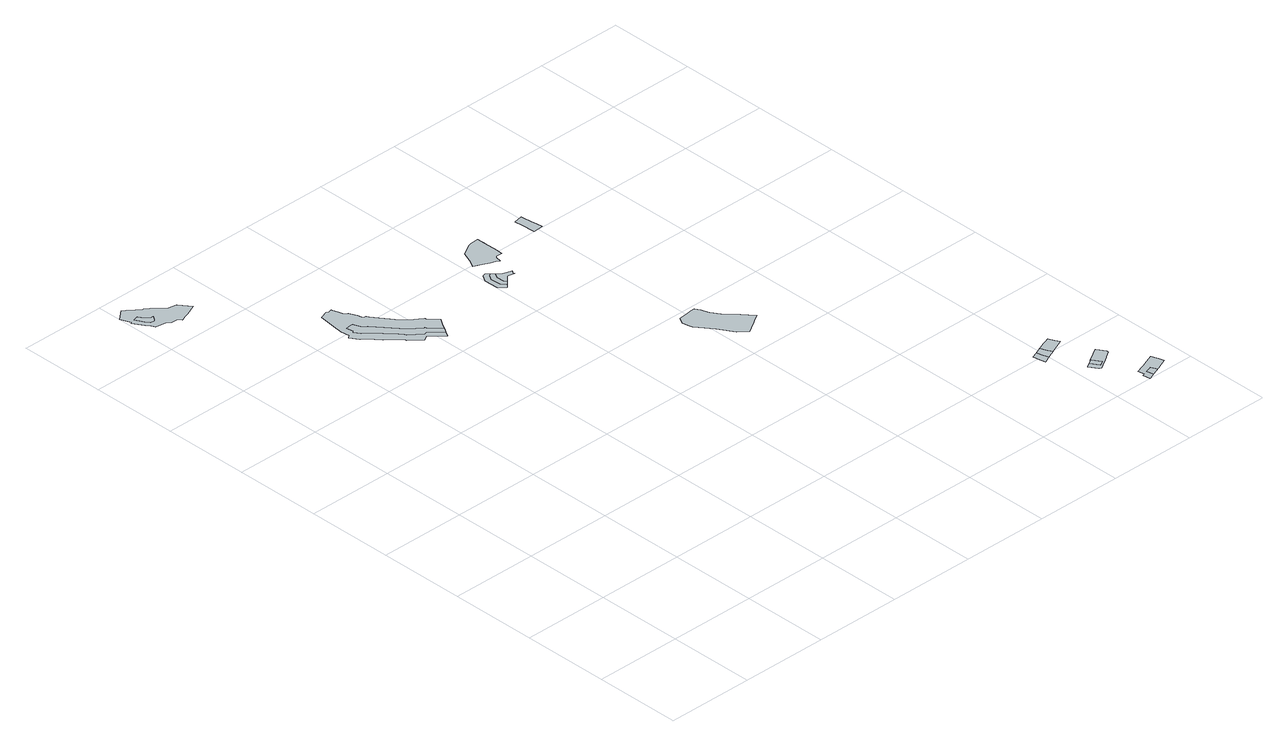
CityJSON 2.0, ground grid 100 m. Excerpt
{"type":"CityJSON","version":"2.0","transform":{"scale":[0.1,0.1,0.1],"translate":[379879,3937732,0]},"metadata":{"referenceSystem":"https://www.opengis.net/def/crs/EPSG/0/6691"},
"CityObjects":{
"object1":{"type":"GenericCityObject","attributes":{"name":"1","土砂災害警戒区域.区域区分":"2","土砂災害警戒区域.現象の種類":"1","土砂災害警戒区域.都道府県コード":"13","土砂災害警戒区域.区域番号":"111001-K035","土砂災害警戒区域.区域名":"-","土砂災害警戒区域.所在地":"大田区田園調布本町","土砂災害警戒区域.告示日":"2018-05-31","土砂災害警戒区域.特別警戒未指定フラグ":"0"},"geometry":[{"type":"MultiSurface","lod":"0","boundaries":[[[0,1,2,3,4,5,6,7,8,9,10,11,12]]]}]},
"object2":{"type":"GenericCityObject","attributes":{"name":"1","土砂災害警戒区域.区域区分":"1","土砂災害警戒区域.現象の種類":"1","土砂災害警戒区域.都道府県コード":"13","土砂災害警戒区域.区域番号":"111001-K035","土砂災害警戒区域.区域名":"-","土砂災害警戒区域.所在地":"大田区田園調布本町","土砂災害警戒区域.告示日":"2018-05-31","土砂災害警戒区域.特別警戒未指定フラグ":"0"},"geometry":[{"type":"MultiSurface","lod":"0","boundaries":[[[13,14,15,16,17,18,19,20,21,22,23,24,25,26,27,28,29,30,31,32,33,34,35,36,37,38,39,40,41,42,43,44,45]]]}]},
"object3":{"type":"GenericCityObject","attributes":{"name":"1","土砂災害警戒区域.区域区分":"2","土砂災害警戒区域.現象の種類":"1","土砂災害警戒区域.都道府県コード":"13","土砂災害警戒区域.区域番号":"111001-K036","土砂災害警戒区域.区域名":"-","土砂災害警戒区域.所在地":"大田区田園調布南","土砂災害警戒区域.告示日":"2018-05-31","土砂災害警戒区域.特別警戒未指定フラグ":"0"},"geometry":[{"type":"MultiSurface","lod":"0","boundaries":[[[46,47,48,49,50,51,52,53,54,55,56,57,58,59,60,61,62,63,64,65,66,67,68,69,70,71,72,73,74,75,76]]]}]},
"object4":{"type":"GenericCityObject","attributes":{"name":"1","土砂災害警戒区域.区域区分":"1","土砂災害警戒区域.現象の種類":"1","土砂災害警戒区域.都道府県コード":"13","土砂災害警戒区域.区域番号":"111001-K036","土砂災害警戒区域.区域名":"-","土砂災害警戒区域.所在地":"大田区田園調布南","土砂災害警戒区域.告示日":"2018-05-31","土砂災害警戒区域.特別警戒未指定フラグ":"0"},"geometry":[{"type":"MultiSurface","lod":"0","boundaries":[[[77,78,79,80,81,82,83,84,85,86,87,88,89,90,91,92,93,74,94,95,96,97,98,99,100,101,102,103,104,105,106,107,108,109,110,111,112,113,114,115,116,117,118,119,120,121,122,123,124]]]}]},
"object5":{"type":"GenericCityObject","attributes":{"name":"1","土砂災害警戒区域.区域区分":"2","土砂災害警戒区域.現象の種類":"1","土砂災害警戒区域.都道府県コード":"13","土砂災害警戒区域.区域番号":"111001-K014","土砂災害警戒区域.区域名":"-","土砂災害警戒区域.所在地":"大田区西嶺町","土砂災害警戒区域.告示日":"2017-03-13","土砂災害警戒区域.特別警戒未指定フラグ":"0"},"geometry":[{"type":"MultiSurface","lod":"0","boundaries":[[[125,126,127,128,129,130,131,132,133,134,135,136]]]}]},
"object6":{"type":"GenericCityObject","attributes":{"name":"1","土砂災害警戒区域.区域区分":"1","土砂災害警戒区域.現象の種類":"1","土砂災害警戒区域.都道府県コード":"13","土砂災害警戒区域.区域番号":"111001-K014","土砂災害警戒区域.区域名":"-","土砂災害警戒区域.所在地":"大田区西嶺町","土砂災害警戒区域.告示日":"2017-03-13","土砂災害警戒区域.特別警戒未指定フラグ":"0"},"geometry":[{"type":"MultiSurface","lod":"0","boundaries":[[[137,138,139,140,141,142,143,129,130,144,145,146,147,148,136,125,149,150,151,152,153,154,155]]]}]},
"object7":{"type":"GenericCityObject","attributes":{"name":"1","土砂災害警戒区域.区域区分":"1","土砂災害警戒区域.現象の種類":"1","土砂災害警戒区域.都道府県コード":"13","土砂災害警戒区域.区域番号":"111001-K015","土砂災害警戒区域.区域名":"-","土砂災害警戒区域.所在地":"大田区西嶺町","土砂災害警戒区域.告示日":"2017-03-13","土砂災害警戒区域.特別警戒未指定フラグ":"0"},"geometry":[{"type":"MultiSurface","lod":"0","boundaries":[[[156,157,158,159,160,161,162,163,164,165,166,167,168,169,170,171,172,173]]]}]},
"object8":{"type":"GenericCityObject","attributes":{"name":"1","土砂災害警戒区域.区域区分":"2","土砂災害警戒区域.現象の種類":"1","土砂災害警戒区域.都道府県コード":"13","土砂災害警戒区域.区域番号":"111001-K015","土砂災害警戒区域.区域名":"-","土砂災害警戒区域.所在地":"大田区西嶺町","土砂災害警戒区域.告示日":"2017-03-13","土砂災害警戒区域.特別警戒未指定フラグ":"0"},"geometry":[{"type":"MultiSurface","lod":"0","boundaries":[[[159,174,175,176,177,178,179,167,180,181,182,183,184]]]}]},
"object9":{"type":"GenericCityObject","attributes":{"name":"1","土砂災害警戒区域.区域区分":"1","土砂災害警戒区域.現象の種類":"1","土砂災害警戒区域.都道府県コード":"13","土砂災害警戒区域.区域番号":"111001-K037","土砂災害警戒区域.区域名":"-","土砂災害警戒区域.所在地":"大田区西嶺町 鵜の木3","土砂災害警戒区域.告示日":"2018-05-31","土砂災害警戒区域.特別警戒未指定フラグ":"0"},"geometry":[{"type":"MultiSurface","lod":"0","boundaries":[[[185,186,187,188,189,190,191,192,193,194,195,196,197,198,199,200,201,202,203,204,205,206]]]}]},
"object10":{"type":"GenericCityObject","attributes":{"name":"1","土砂災害警戒区域.区域区分":"1","土砂災害警戒区域.現象の種類":"1","土砂災害警戒区域.都道府県コード":"13","土砂災害警戒区域.区域番号":"111001-K016","土砂災害警戒区域.区域名":"-","土砂災害警戒区域.所在地":"大田区西嶺町","土砂災害警戒区域.告示日":"2017-03-13","土砂災害警戒区域.特別警戒未指定フラグ":"0"},"geometry":[{"type":"MultiSurface","lod":"0","boundaries":[[[207,208,209,210,211,212,213,214,215,216,217,218]]]}]},
"object11":{"type":"GenericCityObject","attributes":{"name":"1","土砂災害警戒区域.区域区分":"2","土砂災害警戒区域.現象の種類":"1","土砂災害警戒区域.都道府県コード":"13","土砂災害警戒区域.区域番号":"111001-K038","土砂災害警戒区域.区域名":"-","土砂災害警戒区域.所在地":"大田区鵜の木1","土砂災害警戒区域.告示日":"2018-05-31","土砂災害警戒区域.特別警戒未指定フラグ":"0"},"geometry":[{"type":"MultiSurface","lod":"0","boundaries":[[[219,220,221,222,223,224,225,226,227]]]}]},
"object12":{"type":"GenericCityObject","attributes":{"name":"1","土砂災害警戒区域.区域区分":"1","土砂災害警戒区域.現象の種類":"1","土砂災害警戒区域.都道府県コード":"13","土砂災害警戒区域.区域番号":"111001-K038","土砂災害警戒区域.区域名":"-","土砂災害警戒区域.所在地":"大田区鵜の木1","土砂災害警戒区域.告示日":"2018-05-31","土砂災害警戒区域.特別警戒未指定フラグ":"0"},"geometry":[{"type":"MultiSurface","lod":"0","boundaries":[[[219,228,229,230,231,232,233,234,223,235,236,237,238,227]]]}]},
"object13":{"type":"GenericCityObject","attributes":{"name":"1","土砂災害警戒区域.区域区分":"2","土砂災害警戒区域.現象の種類":"1","土砂災害警戒区域.都道府県コード":"13","土砂災害警戒区域.区域番号":"111001-K039","土砂災害警戒区域.区域名":"-","土砂災害警戒区域.所在地":"大田区鵜の木1","土砂災害警戒区域.告示日":"2018-05-31","土砂災害警戒区域.特別警戒未指定フラグ":"0"},"geometry":[{"type":"MultiSurface","lod":"0","boundaries":[[[239,240,241,242,243,244,245,246]]]}]},
"object14":{"type":"GenericCityObject","attributes":{"name":"1","土砂災害警戒区域.区域区分":"1","土砂災害警戒区域.現象の種類":"1","土砂災害警戒区域.都道府県コード":"13","土砂災害警戒区域.区域番号":"111001-K039","土砂災害警戒区域.区域名":"-","土砂災害警戒区域.所在地":"大田区鵜の木1","土砂災害警戒区域.告示日":"2018-05-31","土砂災害警戒区域.特別警戒未指定フラグ":"0"},"geometry":[{"type":"MultiSurface","lod":"0","boundaries":[[[247,248,249,250,251,252,253,254,255,242,243,256,257,258,259,260]]]}]},
"object15":{"type":"GenericCityObject","attributes":{"name":"1","土砂災害警戒区域.区域区分":"2","土砂災害警戒区域.現象の種類":"1","土砂災害警戒区域.都道府県コード":"13","土砂災害警戒区域.区域番号":"111001-K042","土砂災害警戒区域.区域名":"-","土砂災害警戒区域.所在地":"大田区鵜の木1","土砂災害警戒区域.告示日":"2018-05-31","土砂災害警戒区域.特別警戒未指定フラグ":"0"},"geometry":[{"type":"MultiSurface","lod":"0","boundaries":[[[261,262,263,264,265,266,267,268]]]}]},
"object16":{"type":"GenericCityObject","attributes":{"name":"1","土砂災害警戒区域.区域区分":"1","土砂災害警戒区域.現象の種類":"1","土砂災害警戒区域.都道府県コード":"13","土砂災害警戒区域.区域番号":"111001-K042","土砂災害警戒区域.区域名":"-","土砂災害警戒区域.所在地":"大田区鵜の木1","土砂災害警戒区域.告示日":"2018-05-31","土砂災害警戒区域.特別警戒未指定フラグ":"0"},"geometry":[{"type":"MultiSurface","lod":"0","boundaries":[[[261,269,270,271,272,273,274,275,276,277,278,279,280,281,282,268]]]}]}
},
"vertices":[
[156,7636,0],[147,7633,0],[126,7625,0],[99,7615,0],[153,7524,0],[153,7523,0],[189,7477,0],[227,7468,0],[242,7487,0],[261,7512,0],[276,7532,0],[236,7529,0],[196,7569,0],
[231,7733,0],[198,7759,0],[158,7791,0],[119,7821,0],[9,7725,0],[50,7604,0],[36,7593,0],[110,7478,0],[110,7477,0],[144,7427,0],[163,7383,0],[164,7382,0],[284,7371,0],[334,7333,0],[410,7332,0],[439,7290,0],[488,7310,0],[545,7332,0],[579,7346,0],[664,7380,0],[672,7383,0],[578,7515,0],[487,7532,0],[462,7549,0],[362,7643,0],[361,7644,0],[348,7653,0],[308,7687,0],[307,7687,0],[302,7688,0],[300,7692,0],[288,7688,0],[253,7715,0],
[2027,5551,0],[2026,5551,0],[1891,5651,0],[1875,5664,0],[1874,5664,0],[1839,5713,0],[1746,5835,0],[1745,5835,0],[1645,5956,0],[1607,5981,0],[1586,6023,0],[1583,6030,0],[1563,6081,0],[1538,6079,0],[1478,6072,0],[1489,5998,0],[1471,5977,0],[1515,5908,0],[1561,5879,0],[1667,5760,0],[1668,5759,0],[1773,5652,0],[1806,5603,0],[1807,5602,0],[1814,5581,0],[1949,5473,0],[1982,5484,0],[2121,5354,0],[2148,5400,0],[2154,5410,0],[2032,5534,0],
[1407,6154,0],[1395,6064,0],[1408,5971,0],[1373,5938,0],[1437,5847,0],[1486,5810,0],[1590,5684,0],[1591,5683,0],[1701,5587,0],[1741,5545,0],[1742,5544,0],[1744,5516,0],[1874,5399,0],[1875,5398,0],[1929,5431,0],[2087,5297,0],[2118,5350,0],[2184,5460,0],[2194,5477,0],[2236,5546,0],[2139,5643,0],[2138,5661,0],[2137,5662,0],[2010,5760,0],[1993,5769,0],[1992,5770,0],[1950,5814,0],[1855,5942,0],[1855,5943,0],[1764,6065,0],[1748,6085,0],[1751,6086,0],[1749,6088,0],[1745,6089,0],[1744,6089,0],[1720,6098,0],[1707,6161,0],[1666,6245,0],[1633,6264,0],[1632,6269,0],[1622,6305,0],[1612,6337,0],[1596,6394,0],[1593,6405,0],[1551,6392,0],[1535,6398,0],[1527,6411,0],[1433,6374,0],
[3156,5562,0],[3138,5601,0],[3135,5683,0],[3157,5719,0],[3170,5740,0],[3157,5752,0],[3135,5772,0],[3107,5755,0],[3072,5701,0],[3077,5578,0],[3123,5529,0],[3135,5540,0],
[3303,5635,0],[3322,5661,0],[3244,5682,0],[3232,5686,0],[3231,5686,0],[3229,5687,0],[3227,5689,0],[3096,5807,0],[3057,5791,0],[3012,5719,0],[3019,5557,0],[3085,5492,0],[3211,5616,0],[3223,5628,0],[3227,5629,0],[3231,5629,0],[3256,5624,0],[3304,5612,0],[3302,5634,0],
[3461,5951,0],[3461,6030,0],[3461,6051,0],[3461,6151,0],[3461,6232,0],[3461,6285,0],[3367,6278,0],[3318,6264,0],[3194,6189,0],[3153,6082,0],[3100,5986,0],[3191,5944,0],[3267,5910,0],[3319,5886,0],[3358,5868,0],[3375,5947,0],[3376,5942,0],[3392,5950,0],
[3461,6210,0],[3370,6205,0],[3330,6195,0],[3242,6142,0],[3201,6056,0],[3149,5963,0],[3241,6035,0],[3292,6093,0],[3343,6125,0],[3373,6123,0],[3461,6126,0],
[4353,3369,0],[4399,3397,0],[4427,3414,0],[4484,3450,0],[4376,3572,0],[4248,3711,0],[4191,3811,0],[4183,3830,0],[4161,3897,0],[4125,3957,0],[4076,3951,0],[4026,3945,0],[4015,3944,0],[3992,3941,0],[3916,3932,0],[3877,3865,0],[3885,3789,0],[3898,3745,0],[4038,3559,0],[4141,3380,0],[4242,3300,0],[4296,3333,0],
[4056,6088,0],[4054,6107,0],[4049,6161,0],[4040,6245,0],[4038,6271,0],[3934,6248,0],[3935,6236,0],[3942,6148,0],[3946,6099,0],[3947,6078,0],[3953,5999,0],[4065,6007,0],
[6066,974,0],[6104,990,0],[6077,1045,0],[6048,1117,0],[6022,1106,0],[5971,1085,0],[5993,1009,0],[6012,950,0],[6018,953,0],
[6183,1025,0],[6229,1044,0],[6275,1065,0],[6245,1118,0],[6220,1187,0],[6178,1169,0],[6128,1149,0],[5964,1083,0],[5900,1056,0],[5917,976,0],[5930,915,0],
[6318,529,0],[6327,535,0],[6267,635,0],[6257,629,0],[6245,621,0],[6215,602,0],[6274,502,0],[6313,526,0],
[6328,511,0],[6400,558,0],[6413,567,0],[6484,613,0],[6484,631,0],[6483,632,0],[6422,733,0],[6351,688,0],[6337,679,0],[6161,568,0],[6221,469,0],[6221,468,0],[6244,456,0],[6323,508,0],
[6591,54,0],[6618,65,0],[6591,135,0],[6571,128,0],[6551,121,0],[6515,109,0],[6533,31,0],[6576,48,0],
[6677,89,0],[6693,95,0],[6770,126,0],[6750,190,0],[6750,191,0],[6722,266,0],[6637,234,0],[6629,230,0],[6569,208,0],[6529,193,0],[6458,166,0],[6473,94,0],[6446,85,0],[6455,0,0]
]}
